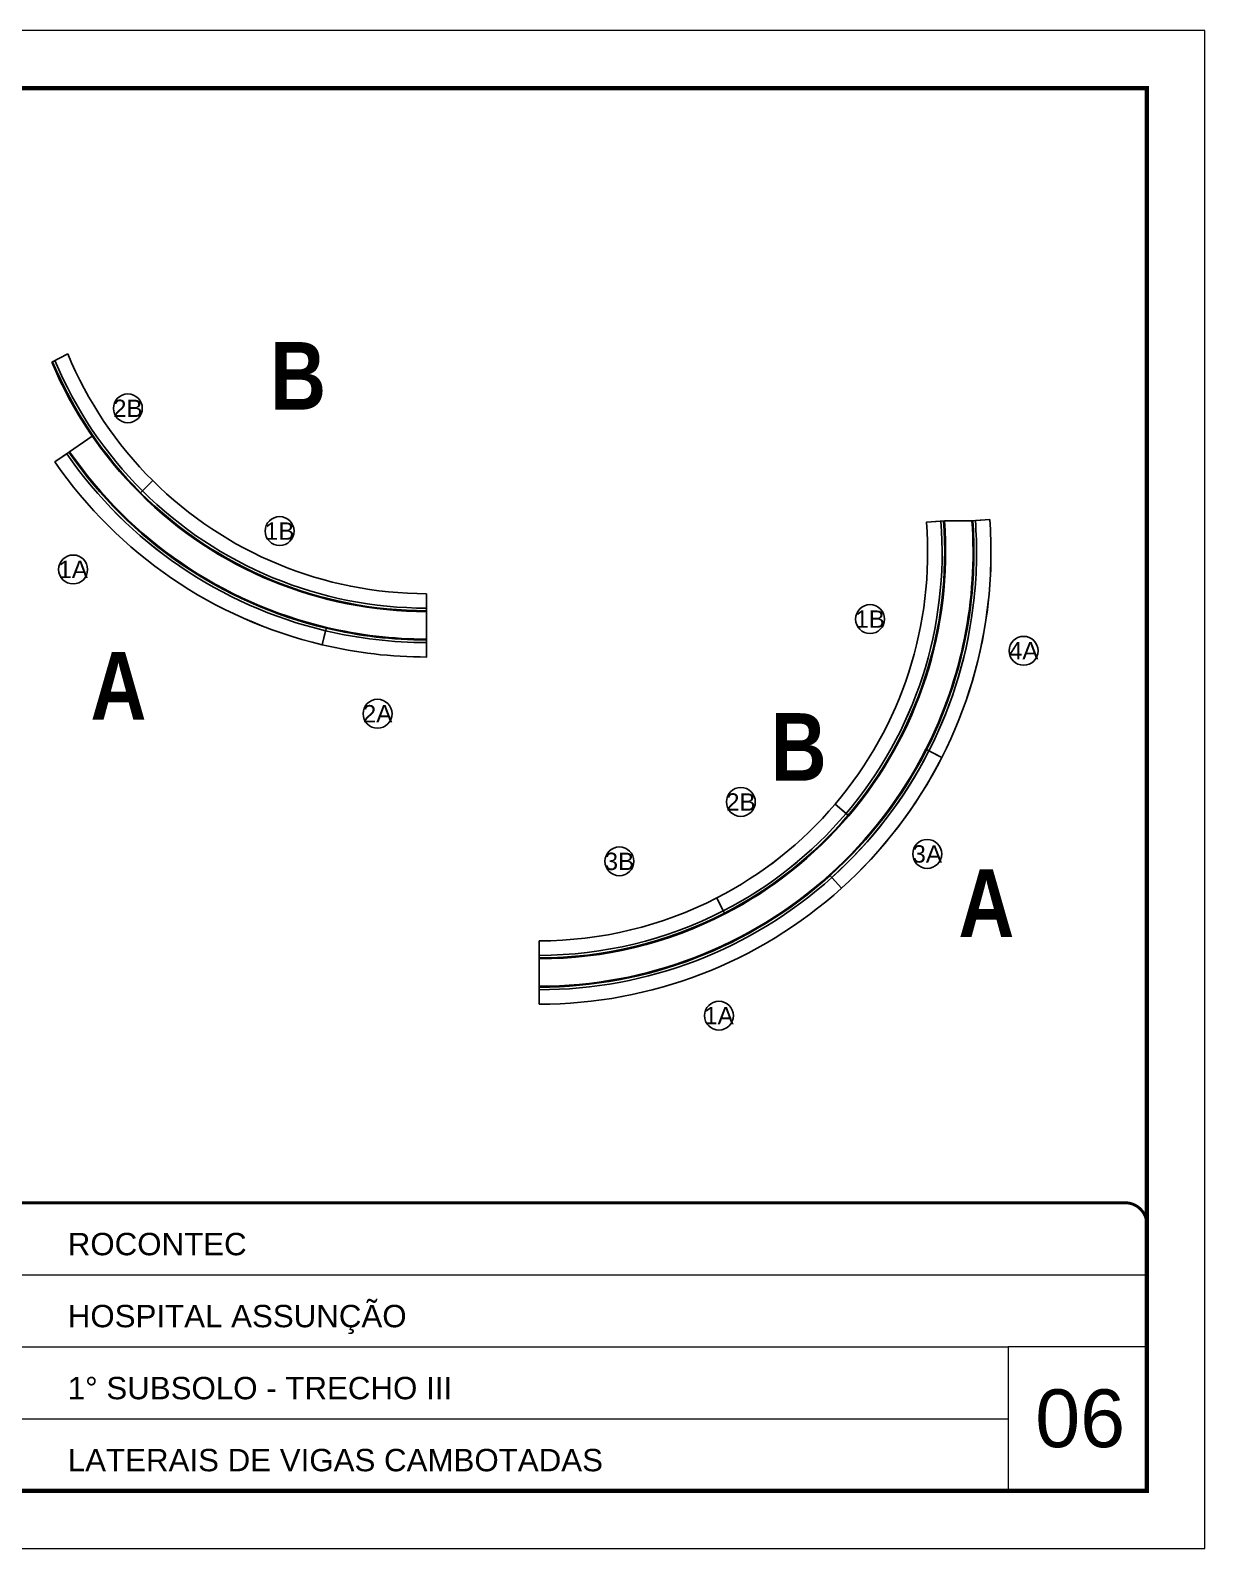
# Model space of a CAD drawing. Extents: x 2582 to 11841, y -26396 to 2611.
# Drawn here: x 4853 to 5665, y 21 to 1071 of the extents above; entities that cross this region are included whole.
import ezdxf
from ezdxf.enums import TextEntityAlignment as Align

# ---------------------------------------------------------------- set-up
doc = ezdxf.new("R2010")
doc.units = 0
doc.linetypes.add('CONTINUO', pattern=[0])
doc.linetypes.add('DASHED', pattern=[0.75, 0.5, -0.25])
for name, color, linetype, lineweight in [('CARIMBO', 255, 'Continuous', 9), ('Folhas', 255, 'Continuous', 9), ('SARRAFO DE PRESSAO', 251, 'DASHED', 9)]:
    doc.layers.add(name, color=color, linetype=linetype, lineweight=lineweight)
for name, color, linetype in [('detalhes', 4, 'Continuous'), ('Painéis', 200, 'Continuous'), ('Romaneio', 10, 'Continuous')]:
    doc.layers.add(name, color=color, linetype=linetype)
doc.styles.add('ARIAL', font='arial.ttf')
doc.styles.add('TECNICA', font='techb___.ttf', dxfattribs={"height": 10})

# ---------------------------------------------------------------- blocks, each defined once
blk = doc.blocks.new('9999999999')
at = {"color": 30, "linetype": 'CONTINUO'}
for p, q in [((98564.6, 34379.6), (99584, 34379.6)), ((98564.6, 34329.8), (99488, 34329.8)), ((99584, 34329.8), (99488, 34329.8)), ((99488, 34329.8), (99488, 34230.2)), ((98564.6, 34280), (99488, 34280))]:
    blk.add_line(p, q, dxfattribs=at)
at = {"color": 30, "linetype": 'CONTINUO', "const_width": 2}
blk.add_lwpolyline([(99584, 34230.2), (99584, 34414.4, 0.414214), (99569, 34429.4), (98229, 34429.4, 0.414214), (98214, 34414.4), (98214, 34245.2, 0.414214), (98229, 34230.2), (99584, 34230.2)], format="xyb", dxfattribs=at)
at = {"layer": 'Folhas'}
blk.add_lwpolyline([(98139, 34190.2), (99624, 34190.2), (99624, 35240.2), (98139, 35240.2)], close=True, dxfattribs=at)
at = {"layer": 'Folhas', "color": 30, "const_width": 3}
blk.add_lwpolyline([(98214, 34230.2), (99584, 34230.2), (99584, 35200.2), (98214, 35200.2)], close=True, dxfattribs=at)
at = {"color": 7, "linetype": 'Continuous', "ltscale": 5, "style": 'ARIAL'}
for s, height, p in [('ROCONTEC', 15.48, (98837.7, 34393.1)), ('HOSPITAL ASSUNÇÃO', 15.483, (98837.7, 34343.3)), ('1° SUBSOLO - TRECHO III', 15.483, (98837.7, 34293.5)), ('LATERAIS DE VIGAS CAMBOTADAS', 15.483, (98837.7, 34243.7))]:
    blk.add_text(s, height=height, dxfattribs=at).set_placement(p)

msp = doc.modelspace()

# ---------------------------------------------------------------- linework, layer by layer
at = {"layer": 'Painéis'}
for p, q in [((4878.89, 847.51), (4867.85, 841.78)), ((4880.16, 779.84), (4895.8, 790.64)), ((4880.16, 779.84), (4869.96, 772.8)), ((4937.61, 759.86), (4928.86, 751.07)), ((5504.17, 732.06), (5516.54, 732.97)), ((5127.06, 681.66), (5127.06, 669.26)), ((5054.83, 646.32), (5057.7, 658.39)), ((5127.06, 650.26), (5127.06, 637.86)), ((5405.78, 487.28), (5414.08, 478.07)), ((5204.97, 429.16), (5204.97, 397.76))]:
    msp.add_line(p, q, dxfattribs=at)
at = {"layer": 'Painéis', "linetype": 'ByBlock'}
for p, q in [((5472.75, 731.1), (5485.12, 732.06)), ((5472.33, 574.09), (5483.31, 568.32)), ((5409.56, 536.12), (5419, 528.09)), ((5327.68, 471.23), (5333.34, 460.2)), ((5204.97, 431.56), (5204.97, 441.56)), ((5204.97, 441.56), (5204.97, 429.16)), ((5204.97, 429.76), (5204.97, 431.56)), ((5204.97, 429.16), (5204.97, 429.76))]:
    msp.add_line(p, q, dxfattribs=at)
for points in [[(4878.19, 778.48), (4869.96, 772.8, 0.1854153), (5054.83, 646.32), (5057.14, 656.05, -0.1854153)], [(5482.72, 731.88), (5472.75, 731.1, -0.1982679), (5409.56, 536.12), (5417.17, 529.64, 0.1982679)], [(5515.68, 677.69, 0.0443277), (5516.54, 732.97), (5506.56, 732.24, -0.0443277), (5505.73, 678.73, -0.0919503), (5474.46, 572.97), (5483.31, 568.32, 0.0920546)], [(5127.06, 647.86, -0.0583996), (5057.14, 656.05), (5054.83, 646.32, 0.0583996), (5127.06, 637.86)], [(5483.31, 568.32), (5474.46, 572.97, -0.0918982), (5407.38, 485.5), (5414.08, 478.07, 0.091794)], [(5483.31, 568.32), (5474.46, 572.97, -0.0918982), (5407.38, 485.5), (5414.08, 478.07, 0.091794)], [(5417.17, 529.64), (5409.56, 536.12, -0.0981784), (5327.68, 471.23), (5332.25, 462.34, 0.0981784)], [(5332.25, 462.34), (5327.68, 471.23, -0.1191679), (5204.97, 441.56), (5204.97, 431.56, 0.1191679)]]:
    msp.add_lwpolyline(points, format="xyb", close=True, dxfattribs=at)
at = {"layer": 'Painéis'}
for points in [[(5485.12, 732.06), (5504.17, 732.06)], [(5127.06, 669.26), (5127.06, 650.26)], [(5204.97, 410.16), (5204.97, 429.16)]]:
    msp.add_lwpolyline(points, dxfattribs=at)
for centre, radius, start, end in [((5127.06, 950.26), 281, 202.70796, 225.14209), ((5127.06, 950.26), 280.4, 202.69793, 225.14209), ((5127.06, 950.26), 278.6, 202.6676, 225.14209), ((5127.06, 950.26), 268.6, 202.49164, 225.14209), ((5127.06, 950.26), 302.4, 214.61408, 256.63098), ((5127.06, 950.26), 300.6, 214.61408, 256.63098), ((5127.06, 950.26), 300, 214.61408, 256.63098), ((5127.06, 950.26), 312.4, 214.61408, 256.63098), ((5127.06, 950.26), 268.6, 225.14209, 270), ((5127.06, 950.26), 281, 225.14209, 270), ((5127.06, 950.26), 280.4, 225.14209, 270), ((5127.06, 950.26), 278.6, 225.14209, 270), ((5204.97, 710.16), 268.6, 319.61203, 4.46993), ((5204.97, 710.16), 278.6, 319.61203, 4.46993), ((5204.97, 710.16), 280.4, 319.61203, 4.46993), ((5204.97, 710.16), 281, 319.61203, 4.46993), ((5204.97, 710.16), 300, 333.02536, 4.18632), ((5204.97, 710.16), 300.6, 354.03381, 4.18632), ((5204.97, 710.16), 302.4, 354.03381, 4.18632), ((5204.97, 710.16), 312.4, 354.03381, 4.18632), ((5204.97, 710.16), 300.6, 312.0169, 354.03381), ((5204.97, 710.16), 302.4, 312.0169, 354.03381), ((5204.97, 710.16), 312.4, 312.0169, 354.03381), ((5127.06, 950.26), 302.4, 256.63098, 270), ((5127.06, 950.26), 300.6, 256.63098, 270), ((5127.06, 950.26), 300, 256.63098, 270), ((5127.06, 950.26), 312.4, 256.63098, 270), ((5204.97, 710.16), 300, 312.0169, 333.02536), ((5204.97, 710.16), 268.6, 297.18307, 319.61203), ((5204.97, 710.16), 278.6, 297.18307, 319.61203), ((5204.97, 710.16), 280.4, 297.18307, 319.61203), ((5204.97, 710.16), 281, 297.18307, 319.61203), ((5204.97, 710.16), 300, 270, 312.0169), ((5204.97, 710.16), 300.6, 270, 312.0169), ((5204.97, 710.16), 302.4, 270, 312.0169), ((5204.97, 710.16), 312.4, 270, 312.0169), ((5204.97, 710.16), 268.6, 270, 297.18307), ((5204.97, 710.16), 278.6, 270, 297.18307), ((5204.97, 710.16), 280.4, 270, 297.18307), ((5204.97, 710.16), 281, 270, 297.18307)]:
    msp.add_arc(centre, radius, start, end, dxfattribs=at)
at = {"layer": 'Romaneio', "color": 1, "linetype": 'ByBlock'}
for centre in [(4920.42, 809.85), (5025.4, 724.97), (4882.57, 698.42), (5433.73, 664.09), (5539.94, 642.17), (5093.11, 598.65), (5344.37, 537.61), (5260.39, 496.57), (5473.27, 501.69), (5329.21, 389.84)]:
    msp.add_circle(centre, 10, dxfattribs=at)

# ---------------------------------------------------------------- block references
at = {"layer": 'SARRAFO DE PRESSAO', "color": 6, "linetype": 'ByBlock'}
msp.add_blockref('9999999999', (-93958.84, -34168.96), dxfattribs=at)

# ---------------------------------------------------------------- texts
at = {"layer": 'CARIMBO', "style": 'ARIAL'}
msp.add_text('06', height=40, dxfattribs=at).set_placement((5547.99, 91.39))
at = {"layer": 'detalhes', "style": 'TECNICA'}
for s, p in [('B', (5018.87, 808.95, 0)), ('A', (4894.61, 594.65, 0)), ('B', (5365.09, 552.31, 0)), ('A', (5494.84, 444.21, 0))]:
    msp.add_text(s, height=46.73, dxfattribs=at).set_placement(p)
at = {"layer": 'Romaneio', "color": 255, "linetype": 'ByBlock', "style": 'ARIAL'}
for s, p in [('2B', (4920.42, 809.85)), ('1B', (5025.4, 724.97)), ('1A', (4882.57, 698.42)), ('1B', (5433.73, 664.09)), ('4A', (5539.94, 642.17)), ('2A', (5093.11, 598.65)), ('2B', (5344.37, 537.61)), ('3A', (5473.27, 501.69)), ('3B', (5260.39, 496.57)), ('1A', (5329.21, 389.84))]:
    msp.add_text(s, height=12, dxfattribs=at).set_placement(p, align=Align.MIDDLE_CENTER)

doc.saveas('drawing.dxf')
